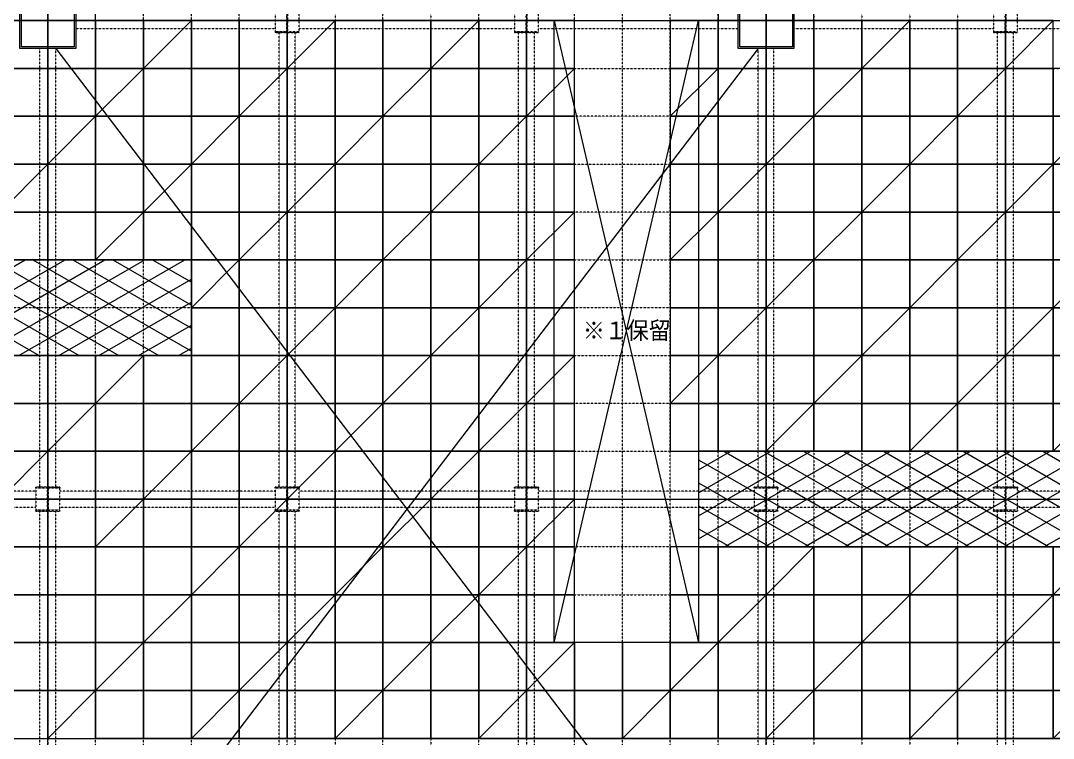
# Model space of a CAD drawing. Extents: x 73996 to 686888, y -9729 to 263202.
# Drawn here: x 426586 to 439526, y 190202 to 199202 of the extents above; entities that cross this region are included whole.
import ezdxf
from ezdxf.enums import TextEntityAlignment as Align

# ---------------------------------------------------------------- set-up
doc = ezdxf.new("R2010")
doc.units = 0
doc.header["$LTSCALE"] = 20
doc.linetypes.add('Data Center Layout_L20$0$CENTER', pattern=[2, 1.25, -0.25, 0.25, -0.25])
doc.linetypes.add('Data Center Layout_L20$0$DOTK1', pattern=[0.1, 0.05, -0.05])
for name, color, linetype, lineweight in [('Data Center Layout_L20$0$$ALDG', 252, 'Data Center Layout_L20$0$DOTK1', 0), ('Data Center Layout_L20$0$$ALDG-P', 252, 'Continuous', 0), ('Data Center Layout_L20$0$$AREA-RC', 252, 'Continuous', 0), ('Data Center Layout_L20$0$$OOBIKI', 252, 'Data Center Layout_L20$0$DOTK1', 0), ('Data Center Layout_L20$0$ARC', 252, 'Continuous', 0), ('Data Center Layout_L20$0$H-SIN', 252, 'Data Center Layout_L20$0$CENTER', 9), ('Data Center Layout_L20$0$HOJO1', 252, 'Continuous', 0)]:
    doc.layers.add(name, color=color, linetype=linetype, lineweight=lineweight)
doc.styles.add('Data Center Layout_L20$0$ROMS', font='ROMANS.shx', dxfattribs={"bigfont": 'bigfont.shx'})
pattern_1 = [(30, (275940.24, 28654.4), (-125, 216.50635), []), (330, (275940.24, 28654.4), (125, 216.50635), [])]

# ---------------------------------------------------------------- blocks, each defined once
blk = doc.blocks.new('Data Center Layout_L20$0$45%-AL-G')
blk.add_line((600, 600), (0, 0))
blk.add_lwpolyline([(0, 0), (600, 0), (600, 600), (0, 600)], close=True)
blk = doc.blocks.new('Data Center Layout_L20$0$BLANK')
blk.add_lwpolyline([(0, 0), (600, 0), (600, 600), (0, 600)], close=True)
blk = doc.blocks.new('Data Center Layout_L20$0$A$C80dc7663')
at = {"layer": 'Data Center Layout_L20$0$$ALDG-P', "linetype": 'Data Center Layout_L20$0$DOTK1'}
h = blk.add_hatch(dxfattribs=at)
h.set_pattern_fill('EXP', color=256, scale=100, style=0)
h.set_pattern_definition(pattern_1)
h.paths.add_polyline_path([(450340.24, 161845.59), (470740.24, 161845.59), (470740.24, 163045.59), (450340.24, 163045.59)])
h = blk.add_hatch(dxfattribs=at)
h.set_pattern_fill('EXP', color=256, scale=100, style=0)
h.set_pattern_definition(pattern_1)
h.paths.add_polyline_path([(477095.24, 159445.59), (498940.24, 159445.59), (498940.24, 160645.59), (477095.24, 160645.59)])
at = {"layer": 'Data Center Layout_L20$0$$ALDG'}
for p, q in [((478540.24, 184203.59), (478540.24, 148995.59)), ((479140.24, 184203.59), (479140.24, 148995.59)), ((479740.24, 184203.59), (479740.24, 148995.59)), ((480340.24, 184203.59), (480340.24, 148045.59)), ((469540.24, 148995.59), (469540.24, 183095.59)), ((470140.24, 148995.59), (470140.24, 183095.59)), ((470740.24, 148995.59), (470740.24, 183095.59)), ((471340.24, 148995.59), (471340.24, 183095.59)), ((471940.24, 148995.59), (471940.24, 183095.59)), ((472540.24, 183095.59), (472540.24, 148995.59)), ((473140.24, 148995.59), (473140.24, 183095.59)), ((473740.24, 183095.59), (473740.24, 148995.59)), ((474340.24, 148995.59), (474340.24, 183095.59)), ((474940.24, 183095.59), (474940.24, 148995.59)), ((475540.24, 148995.59), (475540.24, 183095.59)), ((476140.24, 148995.59), (476140.24, 183095.59)), ((476740.24, 148995.59), (476740.24, 182645.59)), ((477340.24, 148995.59), (477340.24, 182645.59)), ((480940.24, 182515.59), (480940.24, 148045.59)), ((469290.24, 166045.59), (477590.24, 166045.59)), ((478290.24, 166045.59), (486590.24, 166045.59)), ((468940.24, 165695.59), (468940.24, 148995.59)), ((477940.24, 165695.59), (477940.24, 148995.59)), ((334590.24, 165445.59), (531290.24, 165445.59)), ((531290.24, 164845.59), (334590.24, 164845.59)), ((334590.24, 164245.59), (531290.24, 164245.59)), ((531290.24, 163645.59), (334590.24, 163645.59)), ((334590.24, 163045.59), (531290.24, 163045.59)), ((531290.24, 162445.59), (334590.24, 162445.59)), ((334590.24, 161845.59), (531290.24, 161845.59)), ((531290.24, 161245.59), (334590.24, 161245.59)), ((334590.24, 160645.59), (531290.24, 160645.59)), ((334590.24, 160045.59), (531290.24, 160045.59)), ((531290.24, 159445.59), (334590.24, 159445.59)), ((334590.24, 158845.59), (531290.24, 158845.59)), ((531290.24, 158245.59), (334590.24, 158245.59)), ((531290.24, 157645.59), (334590.24, 157645.59))]:
    blk.add_line(p, q, dxfattribs=at)
at = {"layer": 'Data Center Layout_L20$0$$ALDG-P'}
for p, q in [((475285.24, 158245.59), (477095.24, 166045.59)), ((475285.24, 166045.59), (477095.24, 158245.59))]:
    blk.add_line(p, q, dxfattribs=at)
for points in [[(468340.24, 165445.59), (469540.24, 165445.59), (469540.24, 166045.59), (477340.24, 166045.59), (477340.24, 165445.59), (478540.24, 165445.59), (478540.24, 166045.59), (486340.24, 166045.59), (486340.24, 165445.59), (487540.24, 165445.59), (487540.24, 166045.59), (495340.24, 166045.59), (495340.24, 165445.59), (496540.24, 165445.59)], [(499540.24, 157045.59), (469540.24, 157045.59), (469540.24, 160045.59), (456940.24, 160045.59)]]:
    blk.add_lwpolyline(points, dxfattribs=at)
at = {"layer": 'Data Center Layout_L20$0$$AREA-RC'}
blk.add_lwpolyline([(475285.24, 166045.59), (477095.24, 166045.59), (477095.24, 158245.59), (475285.24, 158245.59)], close=True, dxfattribs=at)
at = {"layer": 'Data Center Layout_L20$0$$OOBIKI'}
for p, q in [((469290.24, 165945.59), (471790.24, 165945.59)), ((471840.24, 160195.59), (471840.24, 165895.59)), ((472040.24, 160195.59), (472040.24, 165895.59)), ((472090.24, 165945.59), (474790.24, 165945.59)), ((474840.24, 160195.59), (474840.24, 165895.59)), ((475040.24, 160195.59), (475040.24, 165895.59)), ((475090.24, 165945.59), (477590.24, 165945.59)), ((478290.24, 165945.59), (480790.24, 165945.59)), ((480840.24, 160195.59), (480840.24, 165895.59)), ((481040.24, 160195.59), (481040.24, 165895.59)), ((481090.24, 165945.59), (483790.24, 165945.59)), ((468840.24, 160195.59), (468840.24, 165695.59)), ((469040.24, 160195.59), (469040.24, 165695.59)), ((477840.24, 160195.59), (477840.24, 165695.59)), ((478040.24, 160195.59), (478040.24, 165695.59)), ((468790.24, 160145.59), (466090.24, 160145.59)), ((471790.24, 160145.59), (469090.24, 160145.59)), ((474790.24, 160145.59), (472090.24, 160145.59)), ((477790.24, 160145.59), (475090.24, 160145.59)), ((480790.24, 160145.59), (478090.24, 160145.59)), ((483790.24, 160145.59), (481090.24, 160145.59)), ((466090.24, 159945.59), (468790.24, 159945.59)), ((469090.24, 159945.59), (471790.24, 159945.59)), ((472090.24, 159945.59), (474790.24, 159945.59)), ((475090.24, 159945.59), (477790.24, 159945.59)), ((478090.24, 159945.59), (480790.24, 159945.59)), ((481090.24, 159945.59), (483790.24, 159945.59)), ((468840.24, 154195.59), (468840.24, 159895.59)), ((469040.24, 154195.59), (469040.24, 159895.59)), ((471840.24, 154195.59), (471840.24, 159895.59)), ((472040.24, 154195.59), (472040.24, 159895.59)), ((474840.24, 154195.59), (474840.24, 159895.59)), ((475040.24, 154195.59), (475040.24, 159895.59)), ((477840.24, 154195.59), (477840.24, 159895.59)), ((478040.24, 154195.59), (478040.24, 159895.59)), ((480840.24, 154195.59), (480840.24, 159895.59)), ((481040.24, 154195.59), (481040.24, 159895.59))]:
    blk.add_line(p, q, dxfattribs=at)
at = {"layer": 'Data Center Layout_L20$0$$OOBIKI', "linetype": 'Data Center Layout_L20$0$DOTK1'}
for points in [[(471790.24, 166195.59), (472090.24, 166195.59), (472090.24, 166180.59), (471945.24, 166180.59), (471945.24, 165910.59), (472090.24, 165910.59), (472090.24, 165895.59), (471790.24, 165895.59), (471790.24, 165910.59), (471935.24, 165910.59), (471935.24, 166180.59), (471790.24, 166180.59)], [(474790.24, 166195.59), (475090.24, 166195.59), (475090.24, 166180.59), (474945.24, 166180.59), (474945.24, 165910.59), (475090.24, 165910.59), (475090.24, 165895.59), (474790.24, 165895.59), (474790.24, 165910.59), (474935.24, 165910.59), (474935.24, 166180.59), (474790.24, 166180.59)], [(480790.24, 166195.59), (481090.24, 166195.59), (481090.24, 166180.59), (480945.24, 166180.59), (480945.24, 165910.59), (481090.24, 165910.59), (481090.24, 165895.59), (480790.24, 165895.59), (480790.24, 165910.59), (480935.24, 165910.59), (480935.24, 166180.59), (480790.24, 166180.59)], [(468790.24, 160195.59), (469090.24, 160195.59), (469090.24, 160180.59), (468945.24, 160180.59), (468945.24, 159910.59), (469090.24, 159910.59), (469090.24, 159895.59), (468790.24, 159895.59), (468790.24, 159910.59), (468935.24, 159910.59), (468935.24, 160180.59), (468790.24, 160180.59)], [(471790.24, 160195.59), (472090.24, 160195.59), (472090.24, 160180.59), (471945.24, 160180.59), (471945.24, 159910.59), (472090.24, 159910.59), (472090.24, 159895.59), (471790.24, 159895.59), (471790.24, 159910.59), (471935.24, 159910.59), (471935.24, 160180.59), (471790.24, 160180.59)], [(474790.24, 160195.59), (475090.24, 160195.59), (475090.24, 160180.59), (474945.24, 160180.59), (474945.24, 159910.59), (475090.24, 159910.59), (475090.24, 159895.59), (474790.24, 159895.59), (474790.24, 159910.59), (474935.24, 159910.59), (474935.24, 160180.59), (474790.24, 160180.59)], [(477790.24, 160195.59), (478090.24, 160195.59), (478090.24, 160180.59), (477945.24, 160180.59), (477945.24, 159910.59), (478090.24, 159910.59), (478090.24, 159895.59), (477790.24, 159895.59), (477790.24, 159910.59), (477935.24, 159910.59), (477935.24, 160180.59), (477790.24, 160180.59)], [(480790.24, 160195.59), (481090.24, 160195.59), (481090.24, 160180.59), (480945.24, 160180.59), (480945.24, 159910.59), (481090.24, 159910.59), (481090.24, 159895.59), (480790.24, 159895.59), (480790.24, 159910.59), (480935.24, 159910.59), (480935.24, 160180.59), (480790.24, 160180.59)]]:
    blk.add_lwpolyline(points, close=True, dxfattribs=at)
at = {"layer": 'Data Center Layout_L20$0$$OOBIKI'}
for points in [[(471790.24, 165895.59), (472090.24, 165895.59), (472090.24, 166195.59), (471790.24, 166195.59)], [(474790.24, 165895.59), (475090.24, 165895.59), (475090.24, 166195.59), (474790.24, 166195.59)], [(480790.24, 165895.59), (481090.24, 165895.59), (481090.24, 166195.59), (480790.24, 166195.59)], [(468790.24, 159895.59), (469090.24, 159895.59), (469090.24, 160195.59), (468790.24, 160195.59)], [(471790.24, 159895.59), (472090.24, 159895.59), (472090.24, 160195.59), (471790.24, 160195.59)], [(474790.24, 159895.59), (475090.24, 159895.59), (475090.24, 160195.59), (474790.24, 160195.59)], [(477790.24, 159895.59), (478090.24, 159895.59), (478090.24, 160195.59), (477790.24, 160195.59)], [(480790.24, 159895.59), (481090.24, 159895.59), (481090.24, 160195.59), (480790.24, 160195.59)]]:
    blk.add_lwpolyline(points, close=True, dxfattribs=at)
at = {"layer": 'Data Center Layout_L20$0$ARC'}
for points in [[(468590.24, 165695.59), (468590.24, 166395.59), (469290.24, 166395.59), (469290.24, 165695.59)], [(468610.24, 165715.59), (468610.24, 166375.59), (469270.24, 166375.59), (469270.24, 165715.59)], [(477590.24, 165695.59), (477590.24, 166395.59), (478290.24, 166395.59), (478290.24, 165695.59)], [(477610.24, 165715.59), (477610.24, 166375.59), (478270.24, 166375.59), (478270.24, 165715.59)], [(450340.24, 161845.59), (470740.24, 161845.59), (470740.24, 163045.59), (450340.24, 163045.59)], [(477095.24, 159445.59), (498940.24, 159445.59), (498940.24, 160645.59), (477095.24, 160645.59)]]:
    blk.add_lwpolyline(points, close=True, dxfattribs=at)
at = {"layer": 'Data Center Layout_L20$0$H-SIN'}
for p, q in [((468940.24, 124521.53), (468940.24, 230045.59)), ((477940.24, 124521.53), (477940.24, 230045.59)), ((294307.41, 166045.59), (588940.24, 166045.59)), ((294307.41, 160045.59), (588940.24, 160045.59))]:
    blk.add_line(p, q, dxfattribs=at)
at = {"layer": 'Data Center Layout_L20$0$HOJO1'}
for p, q in [((477840.24, 165695.59), (469040.24, 154145.59)), ((469040.24, 165695.59), (477840.24, 154145.59))]:
    blk.add_line(p, q, dxfattribs=at)
at = {"layer": 'Data Center Layout_L20$0$$ALDG-P'}
for name, p in [('Data Center Layout_L20$0$BLANK', (468340.24, 166045.59)), ('Data Center Layout_L20$0$BLANK', (468940.24, 166045.59)), ('Data Center Layout_L20$0$BLANK', (477340.24, 166045.59)), ('Data Center Layout_L20$0$BLANK', (477940.24, 166045.59)), ('Data Center Layout_L20$0$BLANK', (468340.24, 165445.59)), ('Data Center Layout_L20$0$BLANK', (468940.24, 165445.59)), ('Data Center Layout_L20$0$BLANK', (469540.24, 165445.59)), ('Data Center Layout_L20$0$45%-AL-G', (470140.24, 165445.59)), ('Data Center Layout_L20$0$BLANK', (470740.24, 165445.59)), ('Data Center Layout_L20$0$BLANK', (471340.24, 165445.59)), ('Data Center Layout_L20$0$45%-AL-G', (471940.24, 165445.59)), ('Data Center Layout_L20$0$BLANK', (472540.24, 165445.59)), ('Data Center Layout_L20$0$BLANK', (473140.24, 165445.59)), ('Data Center Layout_L20$0$45%-AL-G', (473740.24, 165445.59)), ('Data Center Layout_L20$0$BLANK', (474340.24, 165445.59)), ('Data Center Layout_L20$0$BLANK', (474940.24, 165445.59)), ('Data Center Layout_L20$0$BLANK', (476740.24, 165445.59)), ('Data Center Layout_L20$0$BLANK', (477340.24, 165445.59)), ('Data Center Layout_L20$0$BLANK', (477940.24, 165445.59)), ('Data Center Layout_L20$0$BLANK', (478540.24, 165445.59)), ('Data Center Layout_L20$0$45%-AL-G', (479140.24, 165445.59)), ('Data Center Layout_L20$0$BLANK', (479740.24, 165445.59)), ('Data Center Layout_L20$0$BLANK', (480340.24, 165445.59)), ('Data Center Layout_L20$0$45%-AL-G', (480940.24, 165445.59)), ('Data Center Layout_L20$0$BLANK', (468340.24, 164845.59)), ('Data Center Layout_L20$0$BLANK', (468940.24, 164845.59)), ('Data Center Layout_L20$0$45%-AL-G', (469540.24, 164845.59)), ('Data Center Layout_L20$0$BLANK', (470140.24, 164845.59)), ('Data Center Layout_L20$0$BLANK', (470740.24, 164845.59)), ('Data Center Layout_L20$0$45%-AL-G', (471340.24, 164845.59)), ('Data Center Layout_L20$0$BLANK', (471940.24, 164845.59)), ('Data Center Layout_L20$0$BLANK', (472540.24, 164845.59)), ('Data Center Layout_L20$0$45%-AL-G', (473140.24, 164845.59)), ('Data Center Layout_L20$0$BLANK', (473740.24, 164845.59)), ('Data Center Layout_L20$0$BLANK', (474340.24, 164845.59)), ('Data Center Layout_L20$0$45%-AL-G', (474940.24, 164845.59)), ('Data Center Layout_L20$0$45%-AL-G', (476740.24, 164845.59)), ('Data Center Layout_L20$0$BLANK', (477340.24, 164845.59)), ('Data Center Layout_L20$0$BLANK', (477940.24, 164845.59)), ('Data Center Layout_L20$0$45%-AL-G', (478540.24, 164845.59)), ('Data Center Layout_L20$0$BLANK', (479140.24, 164845.59)), ('Data Center Layout_L20$0$BLANK', (479740.24, 164845.59)), ('Data Center Layout_L20$0$45%-AL-G', (480340.24, 164845.59)), ('Data Center Layout_L20$0$BLANK', (480940.24, 164845.59)), ('Data Center Layout_L20$0$BLANK', (481540.24, 164845.59)), ('Data Center Layout_L20$0$BLANK', (468340.24, 164245.59)), ('Data Center Layout_L20$0$45%-AL-G', (468940.24, 164245.59)), ('Data Center Layout_L20$0$BLANK', (469540.24, 164245.59)), ('Data Center Layout_L20$0$BLANK', (470140.24, 164245.59)), ('Data Center Layout_L20$0$45%-AL-G', (470740.24, 164245.59)), ('Data Center Layout_L20$0$BLANK', (471340.24, 164245.59)), ('Data Center Layout_L20$0$BLANK', (471940.24, 164245.59)), ('Data Center Layout_L20$0$45%-AL-G', (472540.24, 164245.59)), ('Data Center Layout_L20$0$BLANK', (473140.24, 164245.59)), ('Data Center Layout_L20$0$BLANK', (473740.24, 164245.59)), ('Data Center Layout_L20$0$45%-AL-G', (474340.24, 164245.59)), ('Data Center Layout_L20$0$BLANK', (474940.24, 164245.59)), ('Data Center Layout_L20$0$BLANK', (476740.24, 164245.59)), ('Data Center Layout_L20$0$BLANK', (477340.24, 164245.59)), ('Data Center Layout_L20$0$45%-AL-G', (477940.24, 164245.59)), ('Data Center Layout_L20$0$BLANK', (478540.24, 164245.59)), ('Data Center Layout_L20$0$BLANK', (479140.24, 164245.59)), ('Data Center Layout_L20$0$45%-AL-G', (479740.24, 164245.59)), ('Data Center Layout_L20$0$BLANK', (480340.24, 164245.59)), ('Data Center Layout_L20$0$BLANK', (480940.24, 164245.59)), ('Data Center Layout_L20$0$45%-AL-G', (481540.24, 164245.59)), ('Data Center Layout_L20$0$45%-AL-G', (468340.24, 163645.59)), ('Data Center Layout_L20$0$BLANK', (468940.24, 163645.59)), ('Data Center Layout_L20$0$BLANK', (469540.24, 163645.59)), ('Data Center Layout_L20$0$45%-AL-G', (470140.24, 163645.59)), ('Data Center Layout_L20$0$BLANK', (470740.24, 163645.59)), ('Data Center Layout_L20$0$BLANK', (471340.24, 163645.59)), ('Data Center Layout_L20$0$45%-AL-G', (471940.24, 163645.59)), ('Data Center Layout_L20$0$BLANK', (472540.24, 163645.59)), ('Data Center Layout_L20$0$BLANK', (473140.24, 163645.59)), ('Data Center Layout_L20$0$45%-AL-G', (473740.24, 163645.59)), ('Data Center Layout_L20$0$BLANK', (474340.24, 163645.59)), ('Data Center Layout_L20$0$BLANK', (474940.24, 163645.59)), ('Data Center Layout_L20$0$BLANK', (476740.24, 163645.59)), ('Data Center Layout_L20$0$45%-AL-G', (477340.24, 163645.59)), ('Data Center Layout_L20$0$BLANK', (477940.24, 163645.59)), ('Data Center Layout_L20$0$BLANK', (478540.24, 163645.59)), ('Data Center Layout_L20$0$45%-AL-G', (479140.24, 163645.59)), ('Data Center Layout_L20$0$BLANK', (479740.24, 163645.59)), ('Data Center Layout_L20$0$BLANK', (480340.24, 163645.59)), ('Data Center Layout_L20$0$45%-AL-G', (480940.24, 163645.59)), ('Data Center Layout_L20$0$BLANK', (481540.24, 163645.59)), ('Data Center Layout_L20$0$BLANK', (468340.24, 163045.59)), ('Data Center Layout_L20$0$BLANK', (468940.24, 163045.59)), ('Data Center Layout_L20$0$45%-AL-G', (469540.24, 163045.59)), ('Data Center Layout_L20$0$BLANK', (470140.24, 163045.59)), ('Data Center Layout_L20$0$BLANK', (470740.24, 163045.59)), ('Data Center Layout_L20$0$45%-AL-G', (471340.24, 163045.59)), ('Data Center Layout_L20$0$BLANK', (471940.24, 163045.59)), ('Data Center Layout_L20$0$BLANK', (472540.24, 163045.59)), ('Data Center Layout_L20$0$45%-AL-G', (473140.24, 163045.59)), ('Data Center Layout_L20$0$BLANK', (473740.24, 163045.59)), ('Data Center Layout_L20$0$BLANK', (474340.24, 163045.59)), ('Data Center Layout_L20$0$45%-AL-G', (474940.24, 163045.59)), ('Data Center Layout_L20$0$45%-AL-G', (476740.24, 163045.59)), ('Data Center Layout_L20$0$BLANK', (477340.24, 163045.59)), ('Data Center Layout_L20$0$BLANK', (477940.24, 163045.59)), ('Data Center Layout_L20$0$45%-AL-G', (478540.24, 163045.59)), ('Data Center Layout_L20$0$BLANK', (479140.24, 163045.59)), ('Data Center Layout_L20$0$BLANK', (479740.24, 163045.59)), ('Data Center Layout_L20$0$45%-AL-G', (480340.24, 163045.59)), ('Data Center Layout_L20$0$BLANK', (480940.24, 163045.59)), ('Data Center Layout_L20$0$BLANK', (481540.24, 163045.59)), ('Data Center Layout_L20$0$45%-AL-G', (470740.24, 162445.59)), ('Data Center Layout_L20$0$BLANK', (471340.24, 162445.59)), ('Data Center Layout_L20$0$BLANK', (471940.24, 162445.59)), ('Data Center Layout_L20$0$45%-AL-G', (472540.24, 162445.59)), ('Data Center Layout_L20$0$BLANK', (473140.24, 162445.59)), ('Data Center Layout_L20$0$BLANK', (473740.24, 162445.59)), ('Data Center Layout_L20$0$45%-AL-G', (474340.24, 162445.59)), ('Data Center Layout_L20$0$BLANK', (474940.24, 162445.59)), ('Data Center Layout_L20$0$BLANK', (476740.24, 162445.59)), ('Data Center Layout_L20$0$BLANK', (477340.24, 162445.59)), ('Data Center Layout_L20$0$45%-AL-G', (477940.24, 162445.59)), ('Data Center Layout_L20$0$BLANK', (478540.24, 162445.59)), ('Data Center Layout_L20$0$BLANK', (479140.24, 162445.59)), ('Data Center Layout_L20$0$45%-AL-G', (479740.24, 162445.59)), ('Data Center Layout_L20$0$BLANK', (480340.24, 162445.59)), ('Data Center Layout_L20$0$BLANK', (480940.24, 162445.59)), ('Data Center Layout_L20$0$45%-AL-G', (481540.24, 162445.59)), ('Data Center Layout_L20$0$BLANK', (470740.24, 161845.59)), ('Data Center Layout_L20$0$BLANK', (471340.24, 161845.59)), ('Data Center Layout_L20$0$45%-AL-G', (471940.24, 161845.59)), ('Data Center Layout_L20$0$BLANK', (472540.24, 161845.59)), ('Data Center Layout_L20$0$BLANK', (473140.24, 161845.59)), ('Data Center Layout_L20$0$45%-AL-G', (473740.24, 161845.59)), ('Data Center Layout_L20$0$BLANK', (474340.24, 161845.59)), ('Data Center Layout_L20$0$BLANK', (474940.24, 161845.59)), ('Data Center Layout_L20$0$BLANK', (476740.24, 161845.59)), ('Data Center Layout_L20$0$45%-AL-G', (477340.24, 161845.59)), ('Data Center Layout_L20$0$BLANK', (477940.24, 161845.59)), ('Data Center Layout_L20$0$BLANK', (478540.24, 161845.59)), ('Data Center Layout_L20$0$45%-AL-G', (479140.24, 161845.59)), ('Data Center Layout_L20$0$BLANK', (479740.24, 161845.59)), ('Data Center Layout_L20$0$BLANK', (480340.24, 161845.59)), ('Data Center Layout_L20$0$45%-AL-G', (480940.24, 161845.59)), ('Data Center Layout_L20$0$BLANK', (481540.24, 161845.59)), ('Data Center Layout_L20$0$BLANK', (468340.24, 161245.59)), ('Data Center Layout_L20$0$BLANK', (468940.24, 161245.59)), ('Data Center Layout_L20$0$45%-AL-G', (469540.24, 161245.59)), ('Data Center Layout_L20$0$BLANK', (470140.24, 161245.59)), ('Data Center Layout_L20$0$BLANK', (470740.24, 161245.59)), ('Data Center Layout_L20$0$45%-AL-G', (471340.24, 161245.59)), ('Data Center Layout_L20$0$BLANK', (471940.24, 161245.59)), ('Data Center Layout_L20$0$BLANK', (472540.24, 161245.59)), ('Data Center Layout_L20$0$45%-AL-G', (473140.24, 161245.59)), ('Data Center Layout_L20$0$BLANK', (473740.24, 161245.59)), ('Data Center Layout_L20$0$BLANK', (474340.24, 161245.59)), ('Data Center Layout_L20$0$45%-AL-G', (474940.24, 161245.59)), ('Data Center Layout_L20$0$45%-AL-G', (476740.24, 161245.59)), ('Data Center Layout_L20$0$BLANK', (477340.24, 161245.59)), ('Data Center Layout_L20$0$BLANK', (477940.24, 161245.59)), ('Data Center Layout_L20$0$45%-AL-G', (478540.24, 161245.59)), ('Data Center Layout_L20$0$BLANK', (479140.24, 161245.59)), ('Data Center Layout_L20$0$BLANK', (479740.24, 161245.59)), ('Data Center Layout_L20$0$45%-AL-G', (480340.24, 161245.59)), ('Data Center Layout_L20$0$BLANK', (480940.24, 161245.59)), ('Data Center Layout_L20$0$BLANK', (481540.24, 161245.59)), ('Data Center Layout_L20$0$BLANK', (468340.24, 160645.59)), ('Data Center Layout_L20$0$45%-AL-G', (468940.24, 160645.59)), ('Data Center Layout_L20$0$BLANK', (469540.24, 160645.59)), ('Data Center Layout_L20$0$BLANK', (470140.24, 160645.59)), ('Data Center Layout_L20$0$45%-AL-G', (470740.24, 160645.59)), ('Data Center Layout_L20$0$BLANK', (471340.24, 160645.59)), ('Data Center Layout_L20$0$BLANK', (471940.24, 160645.59)), ('Data Center Layout_L20$0$45%-AL-G', (472540.24, 160645.59)), ('Data Center Layout_L20$0$BLANK', (473140.24, 160645.59)), ('Data Center Layout_L20$0$BLANK', (473740.24, 160645.59)), ('Data Center Layout_L20$0$45%-AL-G', (474340.24, 160645.59)), ('Data Center Layout_L20$0$BLANK', (474940.24, 160645.59)), ('Data Center Layout_L20$0$BLANK', (476740.24, 160645.59)), ('Data Center Layout_L20$0$BLANK', (477340.24, 160645.59)), ('Data Center Layout_L20$0$45%-AL-G', (477940.24, 160645.59)), ('Data Center Layout_L20$0$BLANK', (478540.24, 160645.59)), ('Data Center Layout_L20$0$BLANK', (479140.24, 160645.59)), ('Data Center Layout_L20$0$45%-AL-G', (479740.24, 160645.59)), ('Data Center Layout_L20$0$BLANK', (480340.24, 160645.59)), ('Data Center Layout_L20$0$BLANK', (480940.24, 160645.59)), ('Data Center Layout_L20$0$45%-AL-G', (481540.24, 160645.59)), ('Data Center Layout_L20$0$45%-AL-G', (468340.24, 160045.59)), ('Data Center Layout_L20$0$BLANK', (468940.24, 160045.59)), ('Data Center Layout_L20$0$BLANK', (469540.24, 160045.59)), ('Data Center Layout_L20$0$45%-AL-G', (470140.24, 160045.59)), ('Data Center Layout_L20$0$BLANK', (470740.24, 160045.59)), ('Data Center Layout_L20$0$BLANK', (471340.24, 160045.59)), ('Data Center Layout_L20$0$45%-AL-G', (471940.24, 160045.59)), ('Data Center Layout_L20$0$BLANK', (472540.24, 160045.59)), ('Data Center Layout_L20$0$BLANK', (473140.24, 160045.59)), ('Data Center Layout_L20$0$45%-AL-G', (473740.24, 160045.59)), ('Data Center Layout_L20$0$BLANK', (474340.24, 160045.59)), ('Data Center Layout_L20$0$BLANK', (474940.24, 160045.59)), ('Data Center Layout_L20$0$BLANK', (468340.24, 159445.59)), ('Data Center Layout_L20$0$BLANK', (468940.24, 159445.59)), ('Data Center Layout_L20$0$45%-AL-G', (469540.24, 159445.59)), ('Data Center Layout_L20$0$BLANK', (470140.24, 159445.59)), ('Data Center Layout_L20$0$BLANK', (470740.24, 159445.59)), ('Data Center Layout_L20$0$45%-AL-G', (471340.24, 159445.59)), ('Data Center Layout_L20$0$BLANK', (471940.24, 159445.59)), ('Data Center Layout_L20$0$BLANK', (472540.24, 159445.59)), ('Data Center Layout_L20$0$45%-AL-G', (473140.24, 159445.59)), ('Data Center Layout_L20$0$BLANK', (473740.24, 159445.59)), ('Data Center Layout_L20$0$BLANK', (474340.24, 159445.59)), ('Data Center Layout_L20$0$45%-AL-G', (474940.24, 159445.59)), ('Data Center Layout_L20$0$BLANK', (468340.24, 158845.59)), ('Data Center Layout_L20$0$BLANK', (468940.24, 158845.59)), ('Data Center Layout_L20$0$BLANK', (469540.24, 158845.59)), ('Data Center Layout_L20$0$BLANK', (470140.24, 158845.59)), ('Data Center Layout_L20$0$45%-AL-G', (470740.24, 158845.59)), ('Data Center Layout_L20$0$BLANK', (471340.24, 158845.59)), ('Data Center Layout_L20$0$BLANK', (471940.24, 158845.59)), ('Data Center Layout_L20$0$45%-AL-G', (472540.24, 158845.59)), ('Data Center Layout_L20$0$BLANK', (473140.24, 158845.59)), ('Data Center Layout_L20$0$BLANK', (473740.24, 158845.59)), ('Data Center Layout_L20$0$45%-AL-G', (474340.24, 158845.59)), ('Data Center Layout_L20$0$BLANK', (474940.24, 158845.59)), ('Data Center Layout_L20$0$BLANK', (476740.24, 158845.59)), ('Data Center Layout_L20$0$BLANK', (477340.24, 158845.59)), ('Data Center Layout_L20$0$45%-AL-G', (477940.24, 158845.59)), ('Data Center Layout_L20$0$BLANK', (478540.24, 158845.59)), ('Data Center Layout_L20$0$BLANK', (479140.24, 158845.59)), ('Data Center Layout_L20$0$45%-AL-G', (479740.24, 158845.59)), ('Data Center Layout_L20$0$BLANK', (480340.24, 158845.59)), ('Data Center Layout_L20$0$BLANK', (480940.24, 158845.59)), ('Data Center Layout_L20$0$45%-AL-G', (481540.24, 158845.59)), ('Data Center Layout_L20$0$BLANK', (468340.24, 158245.59)), ('Data Center Layout_L20$0$BLANK', (468940.24, 158245.59)), ('Data Center Layout_L20$0$BLANK', (469540.24, 158245.59)), ('Data Center Layout_L20$0$45%-AL-G', (470140.24, 158245.59)), ('Data Center Layout_L20$0$BLANK', (470740.24, 158245.59)), ('Data Center Layout_L20$0$BLANK', (471340.24, 158245.59)), ('Data Center Layout_L20$0$45%-AL-G', (471940.24, 158245.59)), ('Data Center Layout_L20$0$BLANK', (472540.24, 158245.59)), ('Data Center Layout_L20$0$BLANK', (473140.24, 158245.59)), ('Data Center Layout_L20$0$45%-AL-G', (473740.24, 158245.59)), ('Data Center Layout_L20$0$BLANK', (474340.24, 158245.59)), ('Data Center Layout_L20$0$BLANK', (474940.24, 158245.59)), ('Data Center Layout_L20$0$BLANK', (476740.24, 158245.59)), ('Data Center Layout_L20$0$45%-AL-G', (477340.24, 158245.59)), ('Data Center Layout_L20$0$BLANK', (477940.24, 158245.59)), ('Data Center Layout_L20$0$BLANK', (478540.24, 158245.59)), ('Data Center Layout_L20$0$45%-AL-G', (479140.24, 158245.59)), ('Data Center Layout_L20$0$BLANK', (479740.24, 158245.59)), ('Data Center Layout_L20$0$BLANK', (480340.24, 158245.59)), ('Data Center Layout_L20$0$45%-AL-G', (480940.24, 158245.59)), ('Data Center Layout_L20$0$BLANK', (481540.24, 158245.59)), ('Data Center Layout_L20$0$BLANK', (468340.24, 157645.59)), ('Data Center Layout_L20$0$BLANK', (468940.24, 157645.59)), ('Data Center Layout_L20$0$45%-AL-G', (469540.24, 157645.59)), ('Data Center Layout_L20$0$BLANK', (470140.24, 157645.59)), ('Data Center Layout_L20$0$BLANK', (470740.24, 157645.59)), ('Data Center Layout_L20$0$45%-AL-G', (471340.24, 157645.59)), ('Data Center Layout_L20$0$BLANK', (471940.24, 157645.59)), ('Data Center Layout_L20$0$BLANK', (472540.24, 157645.59)), ('Data Center Layout_L20$0$45%-AL-G', (473140.24, 157645.59)), ('Data Center Layout_L20$0$BLANK', (473740.24, 157645.59)), ('Data Center Layout_L20$0$BLANK', (474340.24, 157645.59)), ('Data Center Layout_L20$0$45%-AL-G', (474940.24, 157645.59)), ('Data Center Layout_L20$0$BLANK', (475540.24, 157645.59)), ('Data Center Layout_L20$0$BLANK', (476140.24, 157645.59)), ('Data Center Layout_L20$0$45%-AL-G', (476740.24, 157645.59)), ('Data Center Layout_L20$0$BLANK', (477340.24, 157645.59)), ('Data Center Layout_L20$0$BLANK', (477940.24, 157645.59)), ('Data Center Layout_L20$0$45%-AL-G', (478540.24, 157645.59)), ('Data Center Layout_L20$0$BLANK', (479140.24, 157645.59)), ('Data Center Layout_L20$0$BLANK', (479740.24, 157645.59)), ('Data Center Layout_L20$0$45%-AL-G', (480340.24, 157645.59)), ('Data Center Layout_L20$0$BLANK', (480940.24, 157645.59)), ('Data Center Layout_L20$0$BLANK', (481540.24, 157645.59)), ('Data Center Layout_L20$0$BLANK', (468340.24, 157045.59)), ('Data Center Layout_L20$0$45%-AL-G', (468940.24, 157045.59)), ('Data Center Layout_L20$0$BLANK', (469540.24, 157045.59)), ('Data Center Layout_L20$0$BLANK', (470140.24, 157045.59)), ('Data Center Layout_L20$0$45%-AL-G', (470740.24, 157045.59)), ('Data Center Layout_L20$0$BLANK', (471340.24, 157045.59)), ('Data Center Layout_L20$0$BLANK', (471940.24, 157045.59)), ('Data Center Layout_L20$0$45%-AL-G', (472540.24, 157045.59)), ('Data Center Layout_L20$0$BLANK', (473140.24, 157045.59)), ('Data Center Layout_L20$0$BLANK', (473740.24, 157045.59)), ('Data Center Layout_L20$0$45%-AL-G', (474340.24, 157045.59)), ('Data Center Layout_L20$0$BLANK', (474940.24, 157045.59)), ('Data Center Layout_L20$0$BLANK', (475540.24, 157045.59)), ('Data Center Layout_L20$0$45%-AL-G', (476140.24, 157045.59)), ('Data Center Layout_L20$0$BLANK', (476740.24, 157045.59)), ('Data Center Layout_L20$0$BLANK', (477340.24, 157045.59)), ('Data Center Layout_L20$0$45%-AL-G', (477940.24, 157045.59)), ('Data Center Layout_L20$0$BLANK', (478540.24, 157045.59)), ('Data Center Layout_L20$0$BLANK', (479140.24, 157045.59)), ('Data Center Layout_L20$0$45%-AL-G', (479740.24, 157045.59)), ('Data Center Layout_L20$0$BLANK', (480340.24, 157045.59)), ('Data Center Layout_L20$0$BLANK', (480940.24, 157045.59)), ('Data Center Layout_L20$0$45%-AL-G', (481540.24, 157045.59))]:
    blk.add_blockref(name, p, dxfattribs=at)
at = {"layer": 'Data Center Layout_L20$0$$ALDG-P', "style": 'Data Center Layout_L20$0$ROMS'}
blk.add_text('※１保留', height=250, dxfattribs=at).set_placement((476196.06, 162151.92), align=Align.MIDDLE_CENTER)
blk = doc.blocks.new('Data Center Layout_L20')
blk.add_blockref('Data Center Layout_L20$0$A$C80dc7663', (-42015, 33157))

msp = doc.modelspace()

# ---------------------------------------------------------------- block references
msp.add_blockref('Data Center Layout_L20', (0, 0))

doc.saveas('drawing.dxf')
